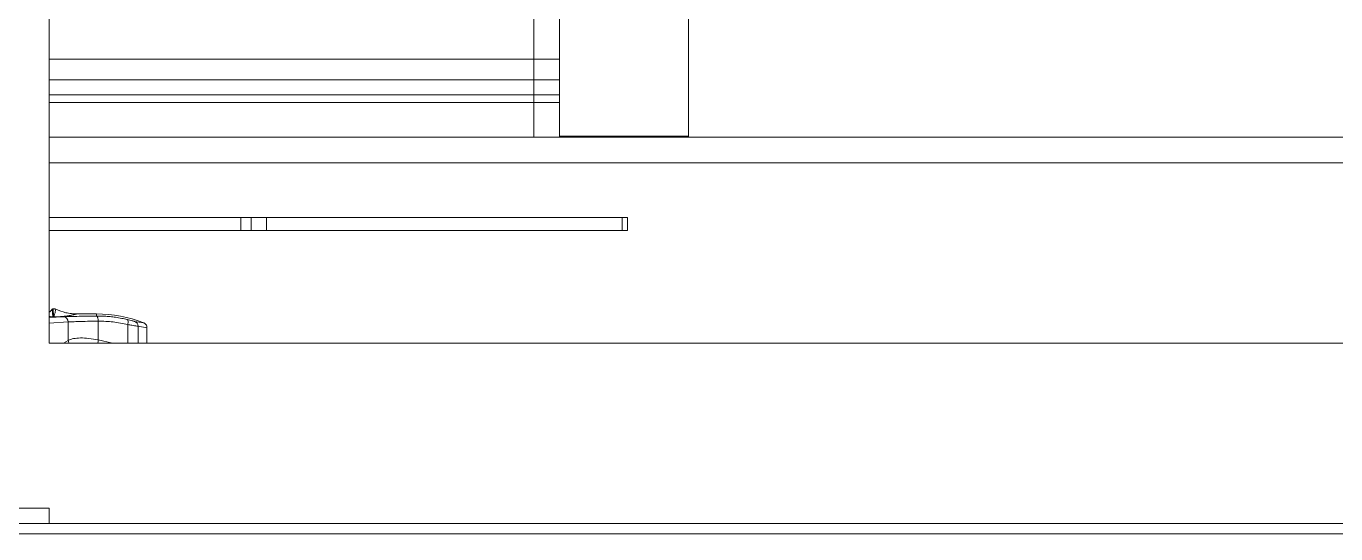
# Model space of a CAD drawing. Header units: millimetres. Extents: x 169 to 14583, y -399 to 10804.
# Drawn here: x 8127.9 to 8381.8, y 1919.8 to 2018.3 of the extents above; entities that cross this region are included whole.
import ezdxf

# ---------------------------------------------------------------- set-up
doc = ezdxf.new("R2010")
doc.units = ezdxf.units.MM
doc.header["$LTSCALE"] = 35

msp = doc.modelspace()

# ---------------------------------------------------------------- linework, layer by layer
at = {"color": 7, "linetype": 'Continuous', "lineweight": 18}
for p, q in [((8132.279, 2560.469), (8132.279, 1956.779)), ((8256.279, 2030.459), (8256.279, 1996.959)), ((8226.279, 1996.779), (8226.279, 2020.889)), ((8231.279, 2020.889), (8231.279, 1996.779)), ((8132.279, 2011.889), (8226.279, 2011.889)), ((8226.279, 1996.779), (8226.279, 2011.889)), ((8226.279, 2011.889), (8231.279, 2011.889)), ((8231.279, 2011.889), (8231.279, 1996.779)), ((8132.279, 2007.859), (8226.279, 2007.859)), ((8226.279, 2007.859), (8226.279, 1996.779)), ((8231.279, 2007.859), (8226.279, 2007.859)), ((8231.279, 1996.779), (8231.279, 2007.859)), ((8132.279, 2004.959), (8226.279, 2004.959)), ((8226.279, 1996.779), (8226.279, 2004.959)), ((8226.279, 2004.959), (8231.279, 2004.959)), ((8231.279, 2004.959), (8231.279, 1996.779)), ((8132.279, 2003.459), (8226.279, 2003.459)), ((8226.279, 2003.459), (8226.279, 1996.779)), ((8231.279, 2003.459), (8226.279, 2003.459)), ((8231.279, 1996.779), (8231.279, 2003.459)), ((8132.279, 1996.779), (8565.279, 1996.779)), ((8256.279, 1996.959), (8231.279, 1996.959)), ((8256.279, 1996.959), (8256.279, 1996.779)), ((8132.279, 1991.779), (8565.279, 1991.779)), ((8169.451, 1981.159), (8132.279, 1981.159)), ((8169.451, 1978.659), (8169.451, 1981.159)), ((8169.451, 1981.159), (8171.451, 1981.159)), ((8171.451, 1978.659), (8171.451, 1981.159)), ((8171.451, 1981.159), (8174.451, 1981.159)), ((8174.451, 1981.159), (8174.451, 1978.659)), ((8243.451, 1981.159), (8174.451, 1981.159)), ((8243.451, 1978.659), (8243.451, 1981.159)), ((8243.451, 1981.159), (8244.451, 1981.159)), ((8244.451, 1978.659), (8244.451, 1981.159)), ((8169.451, 1978.659), (8132.279, 1978.659)), ((8171.451, 1978.659), (8169.451, 1978.659)), ((8174.451, 1978.659), (8171.451, 1978.659)), ((8243.451, 1978.659), (8174.451, 1978.659)), ((8244.451, 1978.659), (8243.451, 1978.659)), ((8132.911, 1963.368), (8133.041, 1961.94)), ((8133.079, 1963.459), (8133.172, 1961.947)), ((8133.094, 1961.943), (8133.079, 1963.459)), ((8132.279, 1961.733), (8135.096, 1961.896)), ((8132.279, 1960.681), (8136.007, 1960.896)), ((8133.079, 1961.856), (8132.669, 1961.901)), ((8133.041, 1961.94), (8133.079, 1961.856)), ((8133.079, 1961.856), (8133.094, 1961.943)), ((8133.947, 1961.895), (8133.079, 1961.856)), ((8133.172, 1961.947), (8133.094, 1961.943)), ((8136.007, 1960.896), (8136.007, 1957.325)), ((8141.481, 1962.459), (8137.721, 1962.459)), ((8141.481, 1962.048), (8141.481, 1962.459)), ((8141.5, 1962.049), (8141.481, 1962.048)), ((8141.811, 1961.049), (8141.828, 1961.049)), ((8141.828, 1961.049), (8141.828, 1957.415)), ((8148.845, 1961.018), (8150.638, 1960.721)), ((8147.553, 1960.393), (8147.553, 1956.779)), ((8149.537, 1960.064), (8151.279, 1959.788)), ((8149.537, 1956.779), (8149.537, 1960.064)), ((8151.279, 1956.779), (8151.279, 1959.788)), ((8132.279, 1956.779), (8565.279, 1956.779)), ((8136.007, 1957.325), (8135.063, 1956.779)), ((8144.608, 1956.779), (8141.828, 1957.415)), ((8132.279, 1924.779), (8097.279, 1924.779)), ((8132.279, 1921.779), (8132.279, 1924.779)), ((8097.279, 1921.779), (8132.279, 1921.779)), ((8132.279, 1921.779), (8565.279, 1921.779)), ((7591.279, 1919.779), (8601.279, 1919.779))]:
    msp.add_line(p, q, dxfattribs=at)
at = {"color": 7, "linetype": 'Continuous', "lineweight": 18, "flags": 128}
for points in [[(8141.811, 1961.049), (8141.803, 1961.241), (8141.783, 1961.426), (8141.752, 1961.597), (8141.711, 1961.747), (8141.662, 1961.871), (8141.605, 1961.965), (8141.544, 1962.025), (8141.481, 1962.048)], [(8141.5, 1962.049), (8141.563, 1962.025), (8141.624, 1961.965), (8141.68, 1961.872), (8141.729, 1961.747), (8141.77, 1961.597), (8141.801, 1961.426), (8141.82, 1961.241), (8141.828, 1961.049)], [(8147.467, 1961.362), (8147.519, 1961.328), (8147.56, 1961.262), (8147.591, 1961.166), (8147.609, 1961.045), (8147.614, 1960.902), (8147.606, 1960.742), (8147.585, 1960.57), (8147.553, 1960.393)]]:
    msp.add_lwpolyline(points, dxfattribs=at)
at = {"color": 7, "linetype": 'Continuous', "lineweight": 18}
for centre, radius, start, end in [((8132.657, 1963.8), 1.899, 270.36242, 281.68371), ((8133.079, 1961.743), 0.2, 85.58941, 100.70799), ((8134.062, 1969.387), 7.493, 263.17595, 269.12116), ((8135.037, 1960.927), 0.971, 358.17771, 86.48318), ((8141.481, 1937.459), 25, 68.51183, 90), ((8148.541, 1960.07), 0.996, 359.6614, 72.21882), ((8137.115, 1957.44), 1.114, 185.89514, 216.38164), ((8144.047, 1956.918), 2.274, 167.38089, 183.50343)]:
    msp.add_arc(centre, radius, start, end, dxfattribs=at)
for points, knots in [([(8132.911, 1963.368), (8132.812, 1963.229), (8132.641, 1962.99), (8132.386, 1962.846), (8132.279, 1962.786)], [0, 0, 0, 0, 0.5801579, 1, 1, 1, 1]), ([(8133.079, 1963.459), (8133.062, 1963.458), (8133.037, 1963.456), (8133.005, 1963.445), (8132.982, 1963.435), (8132.961, 1963.421), (8132.935, 1963.4), (8132.921, 1963.381), (8132.911, 1963.368)], [0, 0, 0, 0, 0.2540313, 0.3802782, 0.5065249, 0.6327711, 0.7590169, 1, 1, 1, 1]), ([(8133.572, 1963.353), (8133.51, 1963.377), (8133.401, 1963.42), (8133.234, 1963.453), (8133.131, 1963.457), (8133.079, 1963.459)], [0, 0, 0, 0, 0.3915925, 0.6932513, 1, 1, 1, 1]), ([(8133.172, 1961.947), (8133.247, 1962.1), (8133.4, 1962.411), (8133.488, 1962.88), (8133.544, 1963.195), (8133.572, 1963.353)], [0, 0, 0, 0, 0.3267926, 0.6626865, 1, 1, 1, 1]), ([(8137.721, 1962.459), (8137.356, 1962.471), (8136.626, 1962.495), (8135.214, 1962.724), (8134.222, 1963.104), (8133.572, 1963.353)], [0, 0, 0, 0, 0.2565362, 0.5130731, 1, 1, 1, 1]), ([(8132.669, 1961.901), (8132.576, 1961.913), (8132.408, 1961.935), (8132.318, 1961.958), (8132.279, 1961.968)], [0, 0, 0, 0, 0.5560423, 1, 1, 1, 1]), ([(8137.721, 1962.459), (8137.639, 1962.437), (8137.478, 1962.396), (8137.224, 1962.335), (8136.969, 1962.278), (8136.71, 1962.225), (8136.453, 1962.176), (8136.197, 1962.131), (8135.943, 1962.09), (8135.668, 1962.05), (8135.272, 1962), (8134.819, 1961.946), (8134.196, 1961.909), (8133.947, 1961.895)], [0, 0, 0, 0, 0.1126223, 0.2189207, 0.3189012, 0.4125714, 0.4999403, 0.5776327, 0.6493537, 0.7151193, 0.7915739, 0.9166573, 1, 1, 1, 1]), ([(8135.096, 1961.896), (8135.438, 1961.913), (8136.128, 1961.947), (8137.646, 1961.99), (8139.431, 1962.026), (8140.802, 1962.041), (8141.481, 1962.048)], [0, 0, 0, 0, 0.2474554, 0.5000329, 0.7525928, 1, 1, 1, 1]), ([(8136.007, 1960.896), (8136.354, 1960.915), (8137.028, 1960.951), (8138.483, 1960.994), (8140.074, 1961.028), (8141.245, 1961.042), (8141.811, 1961.049)], [0, 0, 0, 0, 0.2732913, 0.5310591, 0.7732969, 1, 1, 1, 1]), ([(8141.5, 1962.049), (8142.013, 1962.044), (8142.891, 1962.035), (8144.112, 1961.938), (8145.225, 1961.803), (8146.34, 1961.619), (8147.104, 1961.445), (8147.467, 1961.362)], [0, 0, 0, 0, 0.2560913, 0.4376176, 0.6101078, 0.8148545, 1, 1, 1, 1]), ([(8141.828, 1961.049), (8142.791, 1961.028), (8144.718, 1960.985), (8146.608, 1960.59), (8147.553, 1960.393)], [0, 0, 0, 0, 0.5003751, 1, 1, 1, 1]), ([(8147.467, 1961.362), (8147.637, 1961.321), (8147.976, 1961.237), (8148.394, 1961.128), (8148.715, 1961.044), (8148.802, 1961.027), (8148.845, 1961.018)], [0, 0, 0, 0, 0.2497763, 0.49984, 0.7498983, 1, 1, 1, 1]), ([(8151.279, 1959.788), (8151.268, 1959.9), (8151.245, 1960.124), (8151.073, 1960.421), (8150.857, 1960.621), (8150.697, 1960.694), (8150.638, 1960.721)], [0, 0, 0, 0, 0.2793396, 0.5586098, 0.8397034, 1, 1, 1, 1]), ([(8147.553, 1960.393), (8147.835, 1960.347), (8148.334, 1960.266), (8148.93, 1960.16), (8149.359, 1960.087), (8149.479, 1960.072), (8149.537, 1960.064)], [0, 0, 0, 0, 0.2826629, 0.4995804, 0.758593, 1, 1, 1, 1]), ([(8141.828, 1957.415), (8141.2, 1957.527), (8139.959, 1957.75), (8138.331, 1957.822), (8136.947, 1957.704), (8136.323, 1957.452), (8136.007, 1957.325)], [0, 0, 0, 0, 0.2524341, 0.4994389, 0.746349, 1, 1, 1, 1])]:
    msp.add_open_spline(points, degree=3, knots=knots, dxfattribs=at)

doc.saveas('drawing.dxf')
